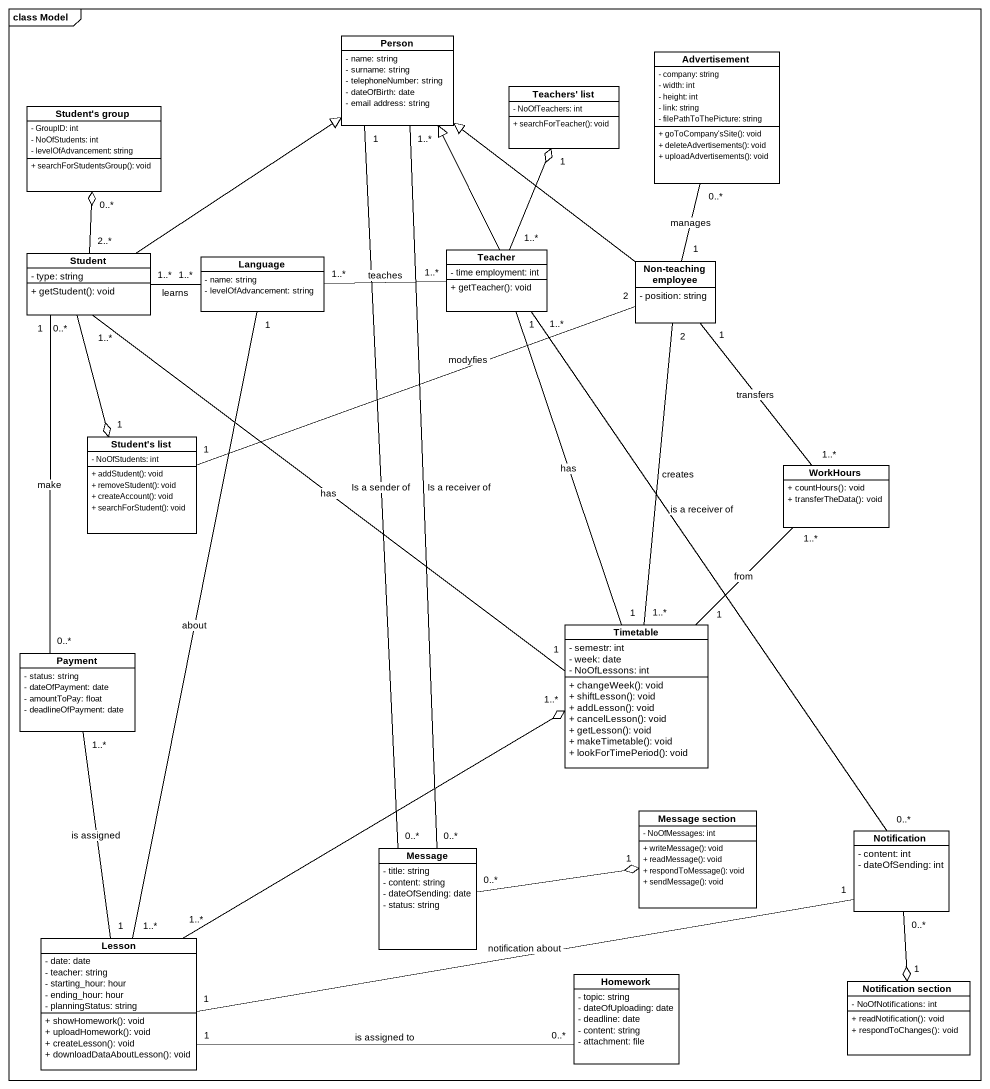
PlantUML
@startuml
mainframe class Model
hide circle
hide empty members
skinparam classAttributeIconSize 0
class "Person" as Person_ {
  - name: string
  - surname: string
  - telephoneNumber: string
  - dateOfBirth: date
  - email address: string
}
class Advertisement {
  - company: string
  - width: int
  - height: int
  - link: string
  - filePathToThePicture: string
  + goToCompany'sSite(): void
  + deleteAdvertisements(): void
  + uploadAdvertisements(): void
}
class "Teachers' list" as Teachers_list {
  - NoOfTeachers: int
  + searchForTeacher(): void
}
class "Student's group" as Student_s_group {
  - GroupID: int
  - NoOfStudents: int
  - levelOfAdvancement: string
  + searchForStudentsGroup(): void
}
class Student {
  - type: string
  + getStudent(): void
}
class Teacher {
  - time employment: int
  + getTeacher(): void
}
class Language {
  - name: string
  - levelOfAdvancement: string
}
class "Non-teaching employee" as Non_teaching_employee {
  - position: string
}
class "Student's list" as Student_s_list {
  - NoOfStudents: int
  + addStudent(): void
  + removeStudent(): void
  + createAccount(): void
  + searchForStudent(): void
}
class WorkHours {
  + countHours(): void
  + transferTheData(): void
}
class Payment {
  - status: string
  - dateOfPayment: date
  - amountToPay: float
  - deadlineOfPayment: date
}
class Timetable {
  - semestr: int
  - week: date
  - NoOfLessons: int
  + changeWeek(): void
  + shiftLesson(): void
  + addLesson(): void
  + cancelLesson(): void
  + getLesson(): void
  + makeTimetable(): void
  + lookForTimePeriod(): void
}
class "Message section" as Message_section {
  - NoOfMessages: int
  + writeMessage(): void
  + readMessage(): void
  + respondToMessage(): void
  + sendMessage(): void
}
class Message {
  - title: string
  - content: string
  - dateOfSending: date
  - status: string
}
class Notification {
  - content: int
  - dateOfSending: int
}
class Lesson {
  - date: date
  - teacher: string
  - starting_hour: hour
  - ending_hour: hour
  - planningStatus: string
  + showHomework(): void
  + uploadHomework(): void
  + createLesson(): void
  + downloadDataAboutLesson(): void
}
class Homework {
  - topic: string
  - dateOfUploading: date
  - deadline: date
  - content: string
  - attachment: file
}
class "Notification section" as Notification_section {
  - NoOfNotifications: int
  + readNotification(): void
  + respondToChanges(): void
}
Person_ "1..*" -- "0..*" Message : Is a receiver of
Student -up-|> Person_
Student "2..*" -up-o "0..*" Student_s_group
Student "1..*" -right- "1..*" Language : learns
Student "0..*" --o "1" Student_s_list
Student "1" -- "0..*" Payment : make
Student "1..*" -- "1" Timetable : has
Teacher -up-|> Person_
Teacher "1..*" -up-o "1" Teachers_list
Teacher "1" -- "1" Timetable : has
Teacher "1..*" -- "0..*" Notification : is a receiver of
Language "1..*" -right- "1..*" Teacher : teaches
Language "1" -- "1..*" Lesson : about
Non_teaching_employee -up-|> Person_
Non_teaching_employee "1" -up- "0..*" Advertisement : manages
Non_teaching_employee "2" -left- "1" Student_s_list : modyfies
Non_teaching_employee "2" -- "1..*" Timetable : creates
WorkHours "1..*" -up- "1" Non_teaching_employee : transfers
WorkHours "1..*" -- "1" Timetable : from
Payment "1..*" -- "1" Lesson : is assigned
Message "0..*" -up- "1" Person_ : Is a sender of
Message "0..*" -right-o "1" Message_section
Notification "1" -left- "1" Lesson : notification about
Notification "0..*" --o "1" Notification_section
Lesson "1..*" -right-o "1..*" Timetable
Lesson "1" -right- "0..*" Homework : is assigned to
@enduml
